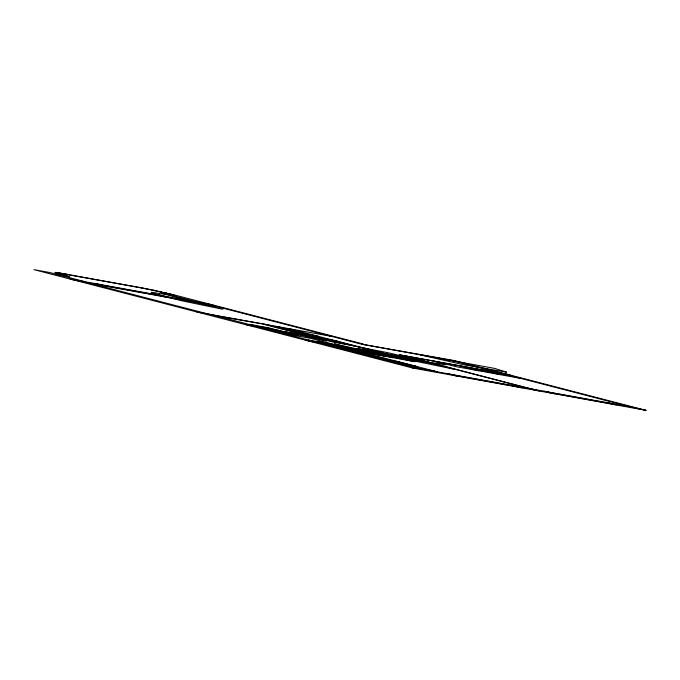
<?xml version="1.0" encoding="UTF-8"?>
<svg xmlns="http://www.w3.org/2000/svg" width="680" height="680" viewBox="0 0 680 680"><rect width="100%" height="100%" fill="white"/><g stroke="black" fill="none" stroke-linecap="round" stroke-linejoin="round"><path stroke-width="1.02" d="M85.476 281.817L49.402 272.45L34 269.654L412.539 367.999L646 410.346L630.547 406.895L452.973 360.765L361.7 344.207L214.26 305.898L212.398 304.844L70.074 279.021L90.618 283.475L212.704 315.188L266.441 324.564M259.522 327.352L338.045 341.436L414.162 360.944L454.401 369.274L427.848 362.372M452.973 360.765L454.563 360.613L646 410.346M361.7 344.207L454.563 360.613M57.622 273.861L69.275 276.692L57.622 273.861L55.097 272.425L142.367 287.963L174.896 295.214M412.539 367.999L415.633 367.914L630.547 406.895M397.927 361.692L393.159 361.522L399.747 362.712L395.012 362.55L416.984 366.537L410.916 366.129L418.387 367.48L412.692 367.149L434.69 371.135M55.097 272.425L60.885 273.334M153.425 290.25L161.143 291.848M372.98 351.857L374.416 352.206M374.96 352.342L373.804 352.019M359.567 350.914L360.731 351.237M372.385 353.243L373.541 353.566M260.304 327.114L268.473 327.769L279.021 330.514L260.304 327.114L249.755 324.377L268.473 327.769M319.192 341.896L319.524 341.98M57.851 272.637L153.909 290.224M159.894 291.695L166.965 293.199M164.994 292.885L171.674 294.372M55.479 274.023L64.642 275.689M57.545 274.558L69.275 276.692M101.584 285.099L161.466 295.962M90.618 283.475L214.26 305.898M196.631 311.907L331.611 336.387M281.223 328.406L303.203 332.392M295.868 332.214L317.866 336.2M313.548 336.804L335.572 340.799M246.109 324.76L338.045 341.436M261.214 327.794L283.313 331.798M276.054 331.644L298.036 335.631L281.546 331.339M355.274 346.111L333.293 342.125L315.588 337.526L355.232 346.103M358.173 346.868L388.484 352.826L413.406 358.725L381.667 352.971M281.732 333.115L311.134 338.453L346.239 347.574M536.945 390.567L399.423 354.832L508.478 374.62M399.423 354.832L510.544 375.156M469.744 368.45L512.244 376.159M322.405 342.38L316.668 341.385L318.461 341.853M322.966 342.524L328.236 343.485M521.092 378.462L455.94 366.639L438.235 362.041M308.21 340L337.679 345.346M373.235 351.9L372.062 351.679L373.524 352.061M345.661 347.038L365.611 351.075M305.413 340.17L432.387 363.197M308.661 341.012L435.633 364.038M359.958 350.54L347.981 348.373L361.258 351.824L373.235 353.991L357.85 350.047M361.25 350.778L373.218 352.954L386.495 356.405L374.527 354.229L360.051 350.447M361.981 351.118L364.183 351.517M405.918 359.346L350.88 349.367L342.031 347.063M360.366 351.092L360.204 351.118M373.175 353.421L373.014 353.447M374.102 353.676L375.275 353.906L373.745 353.532M337.679 347.65L358.98 351.517L437.639 371.9M359.779 351.671L414.774 361.649L337.543 341.504M352.945 351.62L374.187 355.47M377.306 357.952L399.313 361.938M455.617 375.488L515.483 386.35M550.792 392.751L609.484 403.401M56.627 273.488L60.656 274.448L55.395 272.918M372.895 351.806L373.873 352.01M372.835 353.32L374.45 353.778M360.017 350.999L362.466 351.577L360.927 351.212M360.655 351.254L361.632 351.45M414.732 361.641L375.088 353.056L392.785 357.654M63.759 273.538L66.232 274.15M360.306 349.699L334.373 343.885L350.965 348.415M482.146 370.005L499.842 374.603M608.098 402.824L616.361 404.974M605.353 402.33L613.615 404.473M460.862 366.146L478.601 370.753M433.313 360.986L445.859 364.82L429.632 362.346L403.741 355.623M363.418 344.08L176.324 295.469L161.101 292.706L197.174 302.082M546.66 391.68L554.923 393.822M543.906 391.178L552.168 393.329M169.226 293.938L172.329 294.746M404.048 355.835L539.512 391.034M514.097 385.773L522.359 387.914M511.351 385.271L519.613 387.421M288.55 328.584L337.883 341.411M159.621 295.264L168.81 297.653M156.876 294.772L166.065 297.16M390.728 355.64L378.437 352.444L357.578 348.661L369.861 351.857M277.567 326.596L306.858 334.203M266.416 324.564L317.976 337.96M265.438 324.76L312.256 336.923M306.85 335.775L326.672 340.926L284.81 331.78M451.486 374.416L459.748 376.558M448.74 373.915L457.002 376.065M327.063 343.273L330.038 343.952M397.817 361.675L415.523 366.274M96.993 283.909L106.173 286.297M324.76 342.992L318.027 341.385L322.226 342.337M94.24 283.407L103.428 285.796M317.875 341.598L319.71 342.074M331.075 345.075L348.67 349.648M363.936 353.617L388.297 359.941M210.664 314.449L260.134 327.301M338.462 347.803L353.676 351.755M257.457 326.817L415.667 367.914M140.794 287.512L142.367 287.963M59.866 274.15L58.403 273.139M146.982 288.753L147.492 288.991M318.537 341.496L321.385 342.04L318.537 341.496M152.745 292.451L151.232 292.375L156.459 294.27L182.631 300.959L222.793 309.273L167.076 294.797L152.745 292.451M506.506 372.138L464.618 364.939L420.503 354.951L494.649 368.399L506.506 372.138M344.089 348.95L343.663 348.908L351.152 350.531L344.089 348.95M354.348 350.812L353.923 350.769L361.403 352.393L354.348 350.812M351.721 350.931L351.296 350.897L358.776 352.512L351.721 350.931M361.981 352.793L361.556 352.75L369.036 354.374L361.981 352.793M327.641 343.451L327.641 343.451M377.782 352.41L360.4 349.256L368.747 351.424L386.129 354.577L377.782 352.41M376.184 352.597L373.983 352.197L380.315 353.668L376.184 352.597M356.354 349.154L354.025 348.729L357.247 349.384L356.354 349.154"/></g></svg>
